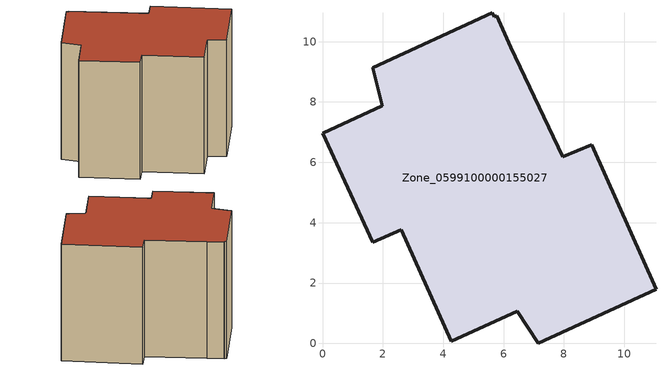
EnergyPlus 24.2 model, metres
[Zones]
Zone_0599100000155027
 floor ground (C_G): 8.92,6.59 11.05,1.79 7.14,0 6.45,1.07 4.27,0.07 2.61,3.77 1.67,3.35 0,6.96 1.98,7.87 1.66,9.14 5.62,10.96 5.69,10.82 5.77,10.85 6.23,9.82 7.96,6.18 z0
 wall outside (C_F): 1.67,3.35 2.61,3.77 4.27,0.07 6.45,1.07 7.14,0 11.05,1.79 8.92,6.59 7.96,6.18 6.23,9.82 5.77,10.85 5.69,10.82 5.62,10.96 1.66,9.14 1.98,7.87 0,6.96 1.67,3.35 z0:8.44
 roof outside (C_R): 6.23,9.82 5.77,10.85 5.69,10.82 5.62,10.96 1.66,9.14 1.98,7.87 0,6.96 1.67,3.35 2.61,3.77 4.27,0.07 6.45,1.07 7.14,0 11.05,1.79 8.92,6.59 7.96,6.18 z8.44
[BUILDING]
Pand.0599100000155027: North Axis=0; Terrain=City; Loads Convergence Tolerance Value=0.04; Temperature Convergence Tolerance Value=0.4; Solar Distribution=FullExterior; Maximum Number of Warmup Days=25; Minimum Number of Warmup Days=1
[Site:Location]
Rotterdam.The.Hague.AP_ZH_NLD Design_Conditions: Latitude=51.96; Longitude=4.45; Time Zone=1; Elevation=-4.5
[SITE:GROUNDTEMPERATURE:BUILDINGSURFACE]
18, 18, 18, 18, 18, 18, 18, 18, 18, 18, 18, 18
[MATERIAL] Thermal Absorptance=0.9; Solar Absorptance=0.7; Visible Absorptance=0.7
Name | Roughness | Thickness | Conductivity | Density | Specific Heat
G.TI.1946-1964 | MediumSmooth | 0.15 | 1 | 540 | 1210
F.TI.1946-1964 | Rough | 0.3 | 0.857143 | 1920 | 840
R.TI.1946-1964 | MediumRough | 0.2 | 0.277778 | 1500 | 1000
[CONSTRUCTION]
C_G: G.TI.1946-1964
C_F: F.TI.1946-1964
C_R: R.TI.1946-1964
[ZONE]
Zone_0599100000155027: Type=1; Multiplier=1; Ceiling Height=Autocalculate; Volume=Autocalculate; Floor Area=autocalculate; Part of Total Floor Area=Yes
[ZONEINFILTRATION:DESIGNFLOWRATE]
Infil_Zone_0599100000155027: Zone or ZoneList or Space or SpaceList=Zone_0599100000155027; Schedule=AlwaysOn; Design Flow Rate Calculation Method=Flow/Area; Flow Rate per Floor Area=0.003; Constant Term Coefficient=1; Temperature Term Coefficient=0; Velocity Term Coefficient=0; Velocity Squared Term Coefficient=0
[HVACTEMPLATE:ZONE:IDEALLOADSAIRSYSTEM]
Zone_0599100000155027: Maximum Heating Supply Air Temperature=50; Minimum Cooling Supply Air Temperature=13; Maximum Heating Supply Air Humidity Ratio=0.0156; Minimum Cooling Supply Air Humidity Ratio=0.0077; Heating Limit=NoLimit; Cooling Limit=NoLimit; Dehumidification Control Type=ConstantSensibleHeatRatio; Cooling Sensible Heat Ratio=0.7; Dehumidification Setpoint=60; Humidification Control Type=None; Humidification Setpoint=30; Outdoor Air Method=None; Outdoor Air Flow Rate per Person=0.00944; Outdoor Air Flow Rate per Zone Floor Area=0; Outdoor Air Flow Rate per Zone=0; Demand Controlled Ventilation Type=None; Outdoor Air Economizer Type=NoEconomizer; Heat Recovery Type=None; Sensible Heat Recovery Effectiveness=0.7; Latent Heat Recovery Effectiveness=0.65
[ZONECONTROL:THERMOSTAT]
ThermostatControl_Zone_0599100000155027: Zone or ZoneList=Zone_0599100000155027; Control Type Schedule=DualSetpointControlType; Control 1=Thermostat_Zone_0599100000155027; Temperature Difference Between Cutout And Setpoint=0
[THERMOSTATSETPOINT:DUALSETPOINT]
Thermostat_Zone_0599100000155027: Heating Setpoint Temperature Schedule=HeatingSetpoint_Zone_0599100000155027; Cooling Setpoint Temperature Schedule=CoolingSetpoint_Zone_0599100000155027
[SCHEDULE:COMPACT]
HeatingSetpoint_Zone_0599100000155027: Through: 12/31, For: AllDays, Until: 24:00, 21
CoolingSetpoint_Zone_0599100000155027: Through: 12/31, For: AllDays, Until: 24:00, 24
DualSetpointControlType: Through: 12/31, For: AllDays, Until: 24:00, 4
AlwaysOn: Through: 12/31, For: AllDays, Until: 24:00, 1
